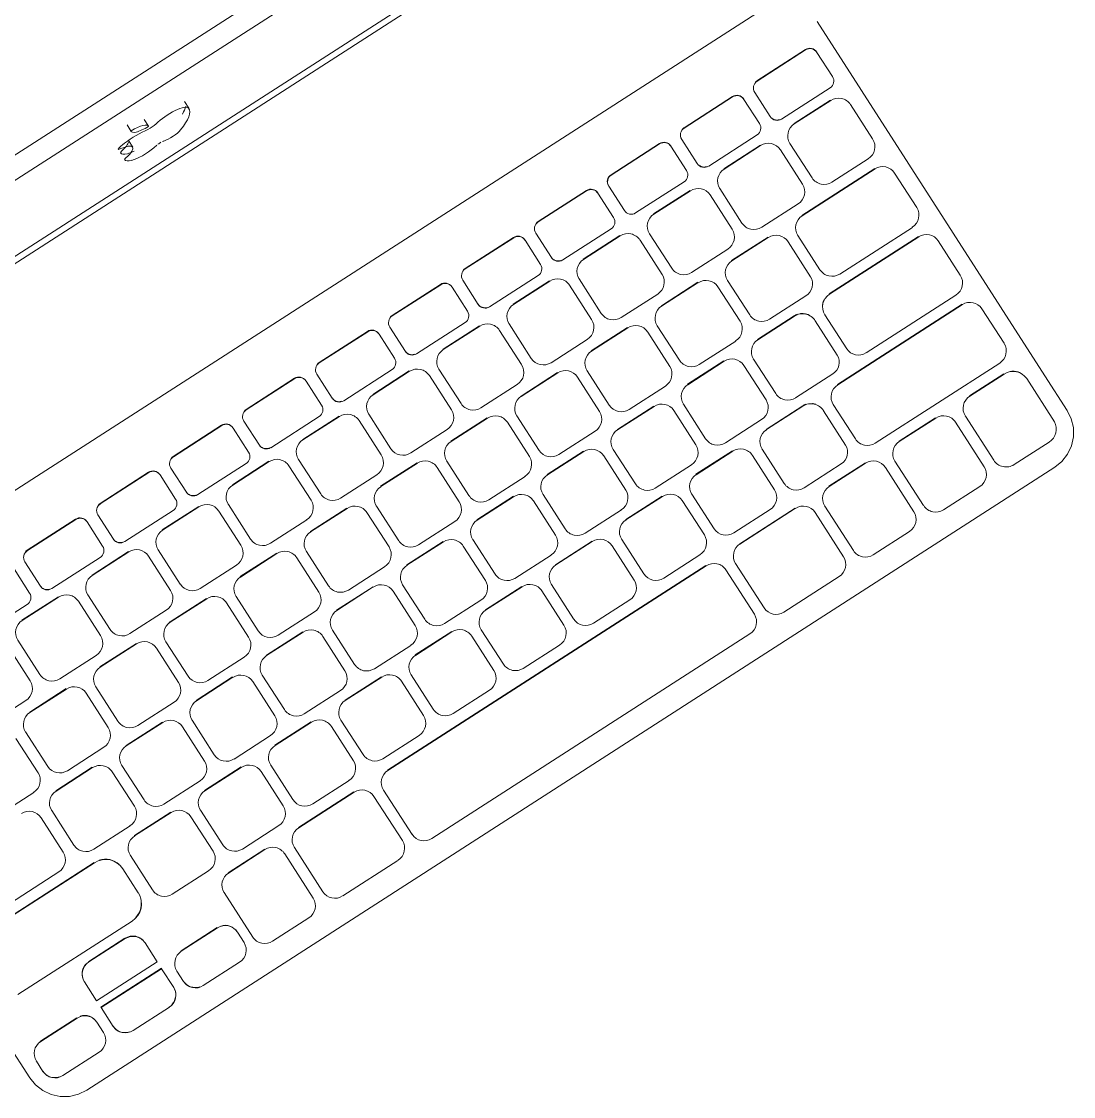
# Model space of a CAD drawing. Header units: metres. Extents: x -71 to 881, y -503 to 661.
# Drawn here: x 190.2648 to 190.5207, y 525.5581 to 525.8195 of the extents above; entities that cross this region are included whole.
import ezdxf

# ---------------------------------------------------------------- set-up
doc = ezdxf.new("R2010")
doc.units = ezdxf.units.M
doc.layers.add('07. Mobiliário', color=51, linetype='Continuous', lineweight=5)

msp = doc.modelspace()

# ---------------------------------------------------------------- linework, layer by layer
at = {"layer": '07. Mobiliário', "lineweight": 5}
for p, q in [((190.51466, 525.94265), (190.0706, 525.65701)), ((190.0706, 525.65701), (190.51466, 525.94265)), ((190.49504, 525.93619), (190.08462, 525.67219)), ((190.08462, 525.67219), (190.49504, 525.93619)), ((190.48942, 525.90795), (190.11264, 525.66559)), ((190.37592, 525.83321), (190.22772, 525.73788)), ((190.20076, 525.66538), (190.45307, 525.82768)), ((190.51373, 525.73337), (190.4583, 525.81955)), ((190.45547, 525.81271), (190.44369, 525.80514)), ((190.44375, 525.80506), (190.45552, 525.81263)), ((190.45828, 525.81204), (190.46207, 525.80614)), ((190.46146, 525.80339), (190.44969, 525.79582)), ((190.43771, 525.8013), (190.42594, 525.79372)), ((190.42599, 525.79364), (190.43777, 525.80121)), ((190.44052, 525.80062), (190.44432, 525.79472)), ((190.44693, 525.79641), (190.44314, 525.80231)), ((190.46158, 525.80044), (190.45271, 525.79473)), ((190.45276, 525.79465), (190.46163, 525.80036)), ((190.30443, 525.80006), (190.30547, 525.79844)), ((190.4664, 525.79941), (190.46646, 525.79933)), ((190.46646, 525.79933), (190.47182, 525.79098)), ((190.29462, 525.79575), (190.29566, 525.79412)), ((190.29151, 525.79278), (190.29047, 525.79441)), ((190.29079, 525.79062), (190.29184, 525.789)), ((190.41996, 525.78988), (190.40819, 525.7823)), ((190.40824, 525.78222), (190.42002, 525.78979)), ((190.42918, 525.78499), (190.42539, 525.79089)), ((190.44371, 525.79197), (190.43194, 525.7844)), ((190.45171, 525.7899), (190.45166, 525.78998)), ((190.4571, 525.78152), (190.45171, 525.7899)), ((190.29768, 525.78945), (190.29698, 525.78883)), ((190.29698, 525.78883), (190.29768, 525.78945)), ((190.42277, 525.78921), (190.42657, 525.78331)), ((190.44451, 525.78946), (190.43564, 525.78375)), ((190.43569, 525.78367), (190.44456, 525.78937)), ((190.44933, 525.78843), (190.44938, 525.78835)), ((190.44938, 525.78835), (190.45475, 525.78)), ((190.47076, 525.78617), (190.46193, 525.78049)), ((190.47234, 525.78379), (190.45464, 525.7724)), ((190.4547, 525.77232), (190.4724, 525.78371)), ((190.4771, 525.78278), (190.47716, 525.78269)), ((190.47716, 525.78269), (190.48255, 525.77431)), ((190.41143, 525.77357), (190.40763, 525.77947)), ((190.42596, 525.78055), (190.41418, 525.77298)), ((190.40221, 525.77846), (190.39044, 525.77088)), ((190.39049, 525.7708), (190.40226, 525.77837)), ((190.40502, 525.77779), (190.40881, 525.77189)), ((190.42743, 525.77848), (190.41856, 525.77277)), ((190.41862, 525.77269), (190.42749, 525.77839)), ((190.43226, 525.77745), (190.43231, 525.77736)), ((190.43231, 525.77736), (190.43768, 525.76902)), ((190.43464, 525.77892), (190.43459, 525.779)), ((190.44003, 525.77054), (190.43464, 525.77892)), ((190.45368, 525.77519), (190.44485, 525.76951)), ((190.40821, 525.76914), (190.39643, 525.76156)), ((190.48148, 525.76949), (190.46382, 525.75813)), ((190.38446, 525.76704), (190.37268, 525.75946)), ((190.37274, 525.75938), (190.38451, 525.76695)), ((190.38727, 525.76637), (190.39105, 525.76049)), ((190.39368, 525.76215), (190.38988, 525.76805)), ((190.41036, 525.76749), (190.40143, 525.76175)), ((190.40148, 525.76166), (190.41041, 525.76741)), ((190.41518, 525.76647), (190.41524, 525.76638)), ((190.41524, 525.76638), (190.4206, 525.75804)), ((190.41757, 525.76793), (190.41751, 525.76802)), ((190.42296, 525.75955), (190.41757, 525.76793)), ((190.4464, 525.7671), (190.43753, 525.7614)), ((190.43758, 525.76131), (190.44645, 525.76702)), ((190.45363, 525.76751), (190.45358, 525.76759)), ((190.459, 525.75916), (190.45363, 525.76751)), ((190.48297, 525.76728), (190.46126, 525.75331)), ((190.46131, 525.75323), (190.48302, 525.76719)), ((190.48772, 525.76626), (190.48778, 525.76618)), ((190.48778, 525.76618), (190.49314, 525.75784)), ((190.43661, 525.76421), (190.42778, 525.75853)), ((190.45122, 525.76608), (190.45128, 525.76599)), ((190.45128, 525.76599), (190.45674, 525.75749)), ((190.37591, 525.75075), (190.37213, 525.75663)), ((190.39044, 525.75774), (190.37866, 525.75016)), ((190.39323, 525.7565), (190.3844, 525.75083)), ((190.38446, 525.75074), (190.39328, 525.75642)), ((190.40044, 525.75695), (190.40038, 525.75703)), ((190.40583, 525.74856), (190.40044, 525.75695)), ((190.42933, 525.75612), (190.42044, 525.7504)), ((190.42049, 525.75032), (190.42938, 525.75604)), ((190.43653, 525.75656), (190.43648, 525.75665)), ((190.44192, 525.74818), (190.43653, 525.75656)), ((190.3667, 525.75562), (190.35493, 525.74805)), ((190.35498, 525.74796), (190.36676, 525.75554)), ((190.36951, 525.75495), (190.3733, 525.74907)), ((190.39805, 525.75548), (190.39811, 525.75539)), ((190.39811, 525.75539), (190.40347, 525.74705)), ((190.41955, 525.75326), (190.41065, 525.74754)), ((190.43415, 525.75509), (190.4342, 525.75501)), ((190.4342, 525.75501), (190.43957, 525.74667)), ((190.45558, 525.75284), (190.44675, 525.74716)), ((190.4936, 525.75078), (190.46327, 525.73127)), ((190.46332, 525.73119), (190.49366, 525.7507)), ((190.49208, 525.75302), (190.47021, 525.73896)), ((190.45275, 525.74798), (190.44384, 525.74225)), ((190.4439, 525.74217), (190.45281, 525.7479)), ((190.46021, 525.74825), (190.46016, 525.74834)), ((190.46555, 525.73995), (190.46021, 525.74825)), ((190.49833, 525.74978), (190.49838, 525.74969)), ((190.49838, 525.74969), (190.50379, 525.74129)), ((190.37269, 525.74632), (190.36091, 525.73875)), ((190.3762, 525.74555), (190.36733, 525.73985)), ((190.36739, 525.73976), (190.37625, 525.74547)), ((190.38341, 525.74599), (190.38335, 525.74608)), ((190.3888, 525.73761), (190.38341, 525.74599)), ((190.41944, 525.74557), (190.41939, 525.74565)), ((190.42483, 525.73719), (190.41944, 525.74557)), ((190.45774, 525.74692), (190.45779, 525.74684)), ((190.45786, 525.74674), (190.46319, 525.73844)), ((190.34895, 525.7442), (190.33718, 525.73663)), ((190.33723, 525.73654), (190.34901, 525.74412)), ((190.35176, 525.74353), (190.35554, 525.73765)), ((190.35816, 525.73933), (190.35438, 525.74521)), ((190.38102, 525.74452), (190.38108, 525.74444)), ((190.38108, 525.74444), (190.38644, 525.7361)), ((190.4122, 525.74513), (190.40337, 525.73946)), ((190.40343, 525.73937), (190.41225, 525.74505)), ((190.41705, 525.7441), (190.41711, 525.74401)), ((190.41711, 525.74401), (190.42248, 525.73567)), ((190.40241, 525.74224), (190.39362, 525.73658)), ((190.43851, 525.74185), (190.42965, 525.73616)), ((190.44285, 525.73745), (190.4428, 525.73753)), ((190.44824, 525.72907), (190.44285, 525.73745)), ((190.35493, 525.7349), (190.34316, 525.72733)), ((190.36633, 525.73501), (190.36628, 525.73509)), ((190.37173, 525.72663), (190.36633, 525.73501)), ((190.43565, 525.73701), (190.4268, 525.73132)), ((190.42685, 525.73123), (190.4357, 525.73692)), ((190.44047, 525.73598), (190.44052, 525.7359)), ((190.44052, 525.7359), (190.44589, 525.72755)), ((190.50272, 525.73647), (190.47245, 525.717)), ((190.3312, 525.73278), (190.31943, 525.72521)), ((190.31948, 525.72512), (190.33125, 525.7327)), ((190.3404, 525.72791), (190.33662, 525.73379)), ((190.35913, 525.73457), (190.35026, 525.72886)), ((190.35031, 525.72878), (190.35918, 525.73449)), ((190.36395, 525.73354), (190.364, 525.73346)), ((190.364, 525.73346), (190.36937, 525.72511)), ((190.39517, 525.73418), (190.3863, 525.72847)), ((190.38635, 525.72839), (190.39522, 525.7341)), ((190.39999, 525.73315), (190.40004, 525.73307)), ((190.40004, 525.73307), (190.40541, 525.72473)), ((190.40237, 525.73462), (190.40232, 525.7347)), ((190.40777, 525.72624), (190.40237, 525.73462)), ((190.46213, 525.73384), (190.4531, 525.72803)), ((190.50376, 525.7339), (190.49541, 525.72853)), ((190.49546, 525.72844), (190.50381, 525.73381)), ((190.5093, 525.73271), (190.51605, 525.72223)), ((190.51914, 525.72496), (190.51373, 525.73337)), ((190.33401, 525.73211), (190.33779, 525.72623)), ((190.38538, 525.73128), (190.37655, 525.7256)), ((190.42142, 525.73089), (190.41259, 525.72521)), ((190.4186, 525.72604), (190.40973, 525.72034)), ((190.40978, 525.72025), (190.41865, 525.72596)), ((190.42342, 525.72501), (190.42347, 525.72493)), ((190.42347, 525.72493), (190.42884, 525.71659)), ((190.4258, 525.72648), (190.42575, 525.72657)), ((190.43119, 525.7181), (190.4258, 525.72648)), ((190.45481, 525.72609), (190.44592, 525.72037)), ((190.44597, 525.72029), (190.45486, 525.72601)), ((190.45979, 525.72503), (190.45985, 525.72494)), ((190.4599, 525.72486), (190.46524, 525.71655)), ((190.46226, 525.72637), (190.4622, 525.72645)), ((190.46762, 525.71803), (190.46226, 525.72637)), ((190.32265, 525.71649), (190.31887, 525.72237)), ((190.33718, 525.72348), (190.32541, 525.71591)), ((190.34205, 525.72359), (190.33319, 525.71788)), ((190.33324, 525.7178), (190.34211, 525.7235)), ((190.34688, 525.72256), (190.34693, 525.72248)), ((190.34693, 525.72248), (190.3523, 525.71413)), ((190.34926, 525.72403), (190.34921, 525.72411)), ((190.35465, 525.71565), (190.34926, 525.72403)), ((190.37809, 525.7232), (190.36923, 525.71749)), ((190.36928, 525.71741), (190.37815, 525.72311)), ((190.38292, 525.72217), (190.38297, 525.72209)), ((190.38297, 525.72209), (190.38834, 525.71374)), ((190.3853, 525.72364), (190.38525, 525.72372)), ((190.39069, 525.71526), (190.3853, 525.72364)), ((190.44482, 525.72274), (190.43602, 525.71707)), ((190.48712, 525.7232), (190.47825, 525.7175)), ((190.47831, 525.71741), (190.48718, 525.72312)), ((190.49195, 525.72217), (190.492, 525.72209)), ((190.492, 525.72209), (190.49895, 525.71128)), ((190.49438, 525.72356), (190.49433, 525.72364)), ((190.50127, 525.71286), (190.49438, 525.72356)), ((190.31345, 525.72136), (190.30167, 525.71379)), ((190.30173, 525.71371), (190.3135, 525.72128)), ((190.31626, 525.72069), (190.32004, 525.71481)), ((190.36831, 525.7203), (190.35947, 525.71462)), ((190.40435, 525.71991), (190.39551, 525.71423)), ((190.51475, 525.71725), (190.50626, 525.71179)), ((190.40152, 525.71506), (190.39265, 525.70935)), ((190.39271, 525.70927), (190.40158, 525.71497)), ((190.40634, 525.71403), (190.4064, 525.71395)), ((190.4064, 525.71395), (190.41177, 525.7056)), ((190.40873, 525.7155), (190.40868, 525.71558)), ((190.41412, 525.70712), (190.40873, 525.7155)), ((190.43772, 525.71513), (190.42885, 525.70943)), ((190.42891, 525.70934), (190.43778, 525.71505)), ((190.44254, 525.7141), (190.4426, 525.71402)), ((190.4426, 525.71402), (190.44796, 525.70568)), ((190.44493, 525.71557), (190.44487, 525.71566)), ((190.45032, 525.70719), (190.44493, 525.71557)), ((190.31943, 525.71206), (190.30765, 525.70449)), ((190.32498, 525.71261), (190.31611, 525.7069)), ((190.31617, 525.70682), (190.32504, 525.71252)), ((190.3298, 525.71158), (190.32986, 525.71149)), ((190.32986, 525.71149), (190.33522, 525.70315)), ((190.33219, 525.71305), (190.33213, 525.71313)), ((190.33758, 525.70467), (190.33219, 525.71305)), ((190.36102, 525.71222), (190.35215, 525.70651)), ((190.35221, 525.70643), (190.36108, 525.71213)), ((190.36823, 525.71266), (190.36817, 525.71274)), ((190.37362, 525.70428), (190.36823, 525.71266)), ((190.42777, 525.71177), (190.41894, 525.70609)), ((190.46417, 525.71197), (190.45514, 525.70616)), ((190.47005, 525.71222), (190.46118, 525.70652)), ((190.46123, 525.70643), (190.4701, 525.71214)), ((190.47726, 525.71266), (190.4772, 525.71275)), ((190.48423, 525.70181), (190.47726, 525.71266)), ((190.28065, 525.55967), (190.51614, 525.71114)), ((190.29569, 525.70994), (190.28392, 525.70237)), ((190.28397, 525.70229), (190.29575, 525.70986)), ((190.2985, 525.70927), (190.30229, 525.70339)), ((190.3049, 525.70508), (190.30112, 525.71095)), ((190.35123, 525.70932), (190.3424, 525.70364)), ((190.36584, 525.71119), (190.3659, 525.7111)), ((190.3659, 525.7111), (190.37126, 525.70276)), ((190.38727, 525.70893), (190.37844, 525.70325)), ((190.47487, 525.7112), (190.47493, 525.71111)), ((190.47493, 525.71111), (190.48185, 525.70034)), ((190.49789, 525.70647), (190.48906, 525.70079)), ((190.38445, 525.70408), (190.37558, 525.69837)), ((190.37563, 525.69829), (190.3845, 525.70399)), ((190.39166, 525.70452), (190.3916, 525.7046)), ((190.39705, 525.69614), (190.39166, 525.70452)), ((190.42065, 525.70415), (190.41178, 525.69844)), ((190.41183, 525.69836), (190.4207, 525.70406)), ((190.42786, 525.70459), (190.4278, 525.70467)), ((190.43325, 525.69621), (190.42786, 525.70459)), ((190.30791, 525.70162), (190.29904, 525.69592)), ((190.29909, 525.69583), (190.30796, 525.70154)), ((190.31512, 525.70206), (190.31506, 525.70215)), ((190.32051, 525.69368), (190.31512, 525.70206)), ((190.34395, 525.70123), (190.33508, 525.69553)), ((190.33513, 525.69544), (190.344, 525.70115)), ((190.35116, 525.70167), (190.3511, 525.70176)), ((190.35655, 525.69329), (190.35116, 525.70167)), ((190.38927, 525.70305), (190.38933, 525.70297)), ((190.38933, 525.70297), (190.39469, 525.69462)), ((190.4107, 525.70079), (190.40187, 525.69511)), ((190.42547, 525.70312), (190.42552, 525.70304)), ((190.42552, 525.70304), (190.43089, 525.69469)), ((190.4469, 525.70086), (190.43807, 525.69518)), ((190.45297, 525.70124), (190.43948, 525.69256)), ((190.43953, 525.69248), (190.45303, 525.70116)), ((190.46018, 525.70168), (190.46013, 525.70177)), ((190.46714, 525.69087), (190.46018, 525.70168)), ((190.27794, 525.69852), (190.26617, 525.69095)), ((190.26622, 525.69087), (190.278, 525.69844)), ((190.28715, 525.69366), (190.28337, 525.69954)), ((190.30168, 525.70064), (190.2899, 525.69307)), ((190.31273, 525.7006), (190.31278, 525.70051)), ((190.31278, 525.70051), (190.31815, 525.69217)), ((190.33416, 525.69834), (190.32533, 525.69266)), ((190.34877, 525.70021), (190.34882, 525.70012)), ((190.34882, 525.70012), (190.35419, 525.69178)), ((190.4578, 525.70022), (190.45785, 525.70013)), ((190.45785, 525.70013), (190.46476, 525.6894)), ((190.28075, 525.69785), (190.28453, 525.69198)), ((190.3702, 525.69795), (190.36137, 525.69227)), ((190.36738, 525.69309), (190.35851, 525.68739)), ((190.35856, 525.68731), (190.36743, 525.69301)), ((190.37458, 525.69354), (190.37453, 525.69362)), ((190.37997, 525.68516), (190.37458, 525.69354)), ((190.40358, 525.69317), (190.39471, 525.68746)), ((190.39476, 525.68738), (190.40363, 525.69308)), ((190.41078, 525.69361), (190.41073, 525.69369)), ((190.41617, 525.68523), (190.41078, 525.69361)), ((190.48079, 525.69553), (190.47196, 525.68985)), ((190.29084, 525.69064), (190.28197, 525.68494)), ((190.28202, 525.68485), (190.29089, 525.69056)), ((190.29804, 525.69108), (190.29799, 525.69117)), ((190.30343, 525.6827), (190.29804, 525.69108)), ((190.33408, 525.69069), (190.33403, 525.69078)), ((190.33947, 525.68231), (190.33408, 525.69069)), ((190.3722, 525.69207), (190.37225, 525.69198)), ((190.37225, 525.69198), (190.37762, 525.68364)), ((190.4084, 525.69214), (190.40845, 525.69206)), ((190.40845, 525.69206), (190.41382, 525.68371)), ((190.26939, 525.68224), (190.26561, 525.68812)), ((190.28392, 525.68922), (190.27215, 525.68165)), ((190.29566, 525.68961), (190.29571, 525.68953)), ((190.29571, 525.68953), (190.30108, 525.68119)), ((190.32688, 525.69025), (190.31801, 525.68455)), ((190.31806, 525.68446), (190.32693, 525.69017)), ((190.3317, 525.68922), (190.33175, 525.68914)), ((190.33175, 525.68914), (190.33712, 525.6808)), ((190.39363, 525.68981), (190.3848, 525.68413)), ((190.42983, 525.68988), (190.421, 525.6842)), ((190.43848, 525.68773), (190.43843, 525.68781)), ((190.44541, 525.67696), (190.43848, 525.68773)), ((190.263, 525.68643), (190.26678, 525.68056)), ((190.31709, 525.68736), (190.30826, 525.68168)), ((190.35313, 525.68697), (190.3443, 525.68128)), ((190.43128, 525.68729), (190.35386, 525.63749)), ((190.35392, 525.63741), (190.43133, 525.6872)), ((190.4361, 525.68626), (190.43615, 525.68617)), ((190.43615, 525.68617), (190.44306, 525.67544)), ((190.35751, 525.68255), (190.35746, 525.68264)), ((190.3629, 525.67417), (190.35751, 525.68255)), ((190.39371, 525.68263), (190.39366, 525.68271)), ((190.3991, 525.67425), (190.39371, 525.68263)), ((190.46369, 525.68458), (190.45023, 525.67593)), ((190.28097, 525.6801), (190.28092, 525.68018)), ((190.28636, 525.67172), (190.28097, 525.6801)), ((190.3503, 525.68211), (190.34143, 525.67641)), ((190.34149, 525.67632), (190.35036, 525.68203)), ((190.35513, 525.68109), (190.35518, 525.681)), ((190.35518, 525.681), (190.36055, 525.67266)), ((190.3865, 525.68218), (190.37763, 525.67648)), ((190.37769, 525.6764), (190.38656, 525.6821)), ((190.39132, 525.68116), (190.39138, 525.68107)), ((190.39138, 525.68107), (190.39675, 525.67273)), ((190.26617, 525.67781), (190.2544, 525.67023)), ((190.27376, 525.67966), (190.26489, 525.67395)), ((190.26495, 525.67387), (190.27382, 525.67958)), ((190.27858, 525.67863), (190.27864, 525.67855)), ((190.27864, 525.67855), (190.284, 525.67021)), ((190.3098, 525.67927), (190.30093, 525.67356)), ((190.30099, 525.67348), (190.30986, 525.67919)), ((190.31462, 525.67824), (190.31468, 525.67816)), ((190.31468, 525.67816), (190.32005, 525.66982)), ((190.31701, 525.67971), (190.31696, 525.67979)), ((190.3224, 525.67133), (190.31701, 525.67971)), ((190.37655, 525.67883), (190.36772, 525.67315)), ((190.41275, 525.6789), (190.40392, 525.67322)), ((190.30001, 525.67637), (190.29118, 525.67069)), ((190.33605, 525.67598), (190.32722, 525.6703)), ((190.33323, 525.67113), (190.32436, 525.66543)), ((190.32442, 525.66534), (190.33328, 525.67105)), ((190.33805, 525.6701), (190.33811, 525.67002)), ((190.33811, 525.67002), (190.34347, 525.66168)), ((190.34044, 525.67157), (190.34038, 525.67166)), ((190.34583, 525.66319), (190.34044, 525.67157)), ((190.36943, 525.6712), (190.36056, 525.6655)), ((190.36061, 525.66541), (190.36948, 525.67112)), ((190.44199, 525.67063), (190.36462, 525.62086)), ((190.37425, 525.67018), (190.37431, 525.67009)), ((190.37431, 525.67009), (190.37967, 525.66175)), ((190.37664, 525.67164), (190.37658, 525.67173)), ((190.38203, 525.66326), (190.37664, 525.67164)), ((190.26157, 525.66757), (190.26693, 525.65922)), ((190.26929, 525.66074), (190.2639, 525.66912)), ((190.29273, 525.66829), (190.28386, 525.66258)), ((190.28391, 525.6625), (190.29278, 525.6682)), ((190.29755, 525.66726), (190.29761, 525.66718)), ((190.29761, 525.66718), (190.30297, 525.65883)), ((190.29994, 525.66873), (190.29988, 525.66881)), ((190.30533, 525.66035), (190.29994, 525.66873)), ((190.35948, 525.66784), (190.35065, 525.66216)), ((190.39568, 525.66792), (190.38685, 525.66224)), ((190.28294, 525.66539), (190.27411, 525.65971)), ((190.31898, 525.665), (190.31015, 525.65932)), ((190.31616, 525.66015), (190.30729, 525.65444)), ((190.30734, 525.65436), (190.31621, 525.66007)), ((190.32098, 525.65912), (190.32103, 525.65904)), ((190.32103, 525.65904), (190.3264, 525.65069)), ((190.32336, 525.66059), (190.32331, 525.66067)), ((190.32875, 525.65221), (190.32336, 525.66059)), ((190.35236, 525.66022), (190.34349, 525.65452)), ((190.34354, 525.65443), (190.35241, 525.66014)), ((190.35718, 525.65919), (190.35723, 525.65911)), ((190.35723, 525.65911), (190.3626, 525.65077)), ((190.35956, 525.66066), (190.35951, 525.66075)), ((190.36495, 525.65228), (190.35956, 525.66066)), ((190.27566, 525.65731), (190.26679, 525.6516)), ((190.26684, 525.65152), (190.27571, 525.65722)), ((190.28286, 525.65775), (190.28281, 525.65783)), ((190.28825, 525.64937), (190.28286, 525.65775)), ((190.34241, 525.65686), (190.33358, 525.65118)), ((190.37861, 525.65693), (190.36978, 525.65125)), ((190.26587, 525.65441), (190.25704, 525.64873)), ((190.28048, 525.65628), (190.28053, 525.65619)), ((190.28053, 525.65619), (190.2859, 525.64785)), ((190.30191, 525.65402), (190.29308, 525.64834)), ((190.29908, 525.64917), (190.29022, 525.64346)), ((190.29027, 525.64338), (190.29914, 525.64908)), ((190.30629, 525.64961), (190.30624, 525.64969)), ((190.31168, 525.64123), (190.30629, 525.64961)), ((190.33528, 525.64924), (190.32641, 525.64353)), ((190.32647, 525.64345), (190.33534, 525.64916)), ((190.34249, 525.64968), (190.34244, 525.64976)), ((190.34788, 525.6413), (190.34249, 525.64968)), ((190.26579, 525.64677), (190.26574, 525.64685)), ((190.27118, 525.63838), (190.26579, 525.64677)), ((190.30391, 525.64814), (190.30396, 525.64806)), ((190.30396, 525.64806), (190.30933, 525.63971)), ((190.32533, 525.64588), (190.3165, 525.6402)), ((190.34011, 525.64821), (190.34016, 525.64813)), ((190.34016, 525.64813), (190.34553, 525.63979)), ((190.36153, 525.64595), (190.3527, 525.64027)), ((190.26346, 525.64521), (190.26883, 525.63687)), ((190.28483, 525.64304), (190.276, 525.63736)), ((190.28201, 525.63819), (190.27314, 525.63248)), ((190.2732, 525.6324), (190.28207, 525.6381)), ((190.28922, 525.63863), (190.28916, 525.63871)), ((190.29461, 525.63025), (190.28922, 525.63863)), ((190.31821, 525.63826), (190.30934, 525.63255)), ((190.3094, 525.63247), (190.31826, 525.63817)), ((190.32542, 525.6387), (190.32536, 525.63878)), ((190.33081, 525.63032), (190.32542, 525.6387)), ((190.28683, 525.63716), (190.28689, 525.63707)), ((190.28689, 525.63707), (190.29225, 525.62873)), ((190.32303, 525.63723), (190.32309, 525.63715)), ((190.32309, 525.63715), (190.32845, 525.6288)), ((190.30826, 525.6349), (190.29943, 525.62922)), ((190.34446, 525.63497), (190.33563, 525.62929)), ((190.26776, 525.63206), (190.25893, 525.62638)), ((190.34566, 525.63221), (190.33216, 525.62353)), ((190.33222, 525.62345), (190.34571, 525.63213)), ((190.35048, 525.63119), (190.35053, 525.6311)), ((190.35053, 525.6311), (190.35744, 525.62037)), ((190.35287, 525.63266), (190.35281, 525.63274)), ((190.35979, 525.62188), (190.35287, 525.63266)), ((190.27214, 525.62764), (190.27209, 525.62773)), ((190.27754, 525.61926), (190.27214, 525.62764)), ((190.30834, 525.62772), (190.30829, 525.6278)), ((190.31373, 525.61934), (190.30834, 525.62772)), ((190.2695, 525.62602), (190.26956, 525.62593)), ((190.26956, 525.62593), (190.27495, 525.61755)), ((190.30114, 525.62728), (190.29227, 525.62157)), ((190.29232, 525.62149), (190.30119, 525.62719)), ((190.30596, 525.62625), (190.30601, 525.62616)), ((190.30601, 525.62616), (190.31138, 525.61782)), ((190.29119, 525.62392), (190.28236, 525.61824)), ((190.32739, 525.62399), (190.31856, 525.61831)), ((190.32396, 525.61825), (190.31509, 525.61255)), ((190.31515, 525.61247), (190.32402, 525.61817)), ((190.32878, 525.61723), (190.32884, 525.61714)), ((190.32884, 525.61714), (190.33577, 525.60637)), ((190.33117, 525.6187), (190.33111, 525.61878)), ((190.3381, 525.60793), (190.33117, 525.6187)), ((190.28251, 525.61503), (190.25476, 525.59718)), ((190.25481, 525.5971), (190.28257, 525.61495)), ((190.29127, 525.61674), (190.29122, 525.61682)), ((190.29666, 525.60835), (190.29127, 525.61674)), ((190.35637, 525.61555), (190.34292, 525.6069)), ((190.27388, 525.61273), (190.25202, 525.59867)), ((190.2894, 525.61357), (190.28946, 525.61348)), ((190.28946, 525.61348), (190.29321, 525.60764)), ((190.31032, 525.61301), (190.30148, 525.60733)), ((190.31409, 525.60771), (190.31404, 525.6078)), ((190.32105, 525.5969), (190.31409, 525.60771)), ((190.3347, 525.60156), (190.32587, 525.59588)), ((190.29169, 525.60076), (190.26394, 525.58291)), ((190.31243, 525.5992), (190.3036, 525.59352)), ((190.30366, 525.59344), (190.31249, 525.59912)), ((190.28997, 525.5966), (190.28114, 525.59092)), ((190.28119, 525.59084), (190.29002, 525.59652)), ((190.31726, 525.59817), (190.31731, 525.59809)), ((190.31731, 525.59809), (190.31892, 525.59559)), ((190.29479, 525.59557), (190.29485, 525.59549)), ((190.29485, 525.59549), (190.2978, 525.59089)), ((190.2978, 525.59089), (190.28308, 525.58143)), ((190.29883, 525.5893), (190.28411, 525.57983)), ((190.28417, 525.57975), (190.29888, 525.58921)), ((190.29883, 525.5893), (190.29888, 525.58921)), ((190.29888, 525.58921), (190.30182, 525.58464)), ((190.30259, 525.58862), (190.30254, 525.58871)), ((190.3042, 525.58612), (190.30259, 525.58862)), ((190.31786, 525.59077), (190.30902, 525.58509)), ((190.28013, 525.58602), (190.28007, 525.58611)), ((190.28308, 525.58143), (190.28013, 525.58602)), ((190.28417, 525.57975), (190.28411, 525.57983)), ((190.28711, 525.57517), (190.28417, 525.57975)), ((190.30076, 525.57983), (190.29193, 525.57414)), ((190.27827, 525.57729), (190.26943, 525.5716)), ((190.26948, 525.57152), (190.27833, 525.57721)), ((190.28307, 525.57627), (190.28312, 525.57619)), ((190.28312, 525.57619), (190.28473, 525.57369)), ((190.26142, 525.57108), (190.26683, 525.56267)), ((190.28366, 525.56888), (190.27483, 525.5632)), ((190.26842, 525.5667), (190.26836, 525.56679)), ((190.27001, 525.56422), (190.26842, 525.5667))]:
    msp.add_line(p, q, dxfattribs=at)
at = {"layer": '07. Mobiliário', "lineweight": 5, "flags": 128}
for points in [[(190.51914, 525.72496), (190.52013, 525.72295), (190.52066, 525.72078), (190.52068, 525.71854), (190.5202, 525.71635), (190.51925, 525.71432), (190.51788, 525.71256), (190.51614, 525.71114)], [(190.28065, 525.55967), (190.27864, 525.55867), (190.27647, 525.55815), (190.27423, 525.55813), (190.27204, 525.5586), (190.27001, 525.55955), (190.26824, 525.56093), (190.26683, 525.56267)]]:
    msp.add_lwpolyline(points, dxfattribs=at)
at = {"layer": '07. Mobiliário', "lineweight": 5, "extrusion": (0, 0, -1)}
for centre, major_axis, ratio, start_param, end_param in [((190.45654, 525.81104), (-0.00168, -0.00108), 0.992229, 1.570796, 3.141593), ((190.45659, 525.81096), (0.00168, 0.00108), 0.992229, 4.712389, 6.283185), ((190.46039, 525.80506), (-0.00168, -0.00108), 0.992229, 3.141593, 4.712389), ((190.44482, 525.80339), (-0.00168, -0.00108), 0.992229, 0, 1.570796), ((190.44477, 525.80347), (0.00168, 0.00108), 0.992229, 4.45059, 4.712389), ((190.43879, 525.79963), (-0.00168, -0.00108), 0.992229, 1.570796, 3.141593), ((190.43884, 525.79954), (0.00168, 0.00108), 0.992229, 4.712389, 6.283185), ((190.46351, 525.79743), (-0.00294, -0.00189), 0.992229, 1.570796, 3.141593), ((190.30096, 525.79561), (-0.00448, -0.00288), 0.258819, 0.880902, 3.12674), ((190.30096, 525.79561), (-0.00448, -0.00288), 0.258819, 0.880902, 3.12674), ((190.28802, 525.78721), (-0.01745, -0.01123), 0.258819, 3.12674, 3.813784), ((190.28802, 525.78721), (-0.01745, -0.01123), 0.258819, 3.12674, 3.813784), ((190.28698, 525.78884), (-0.01745, -0.01123), 0.258819, 3.355755, 3.584769), ((190.28698, 525.78884), (-0.01745, -0.01123), 0.258819, 3.355755, 3.584769), ((190.44856, 525.79757), (-0.00168, -0.00108), 0.992229, 4.974188, 6.283185), ((190.44861, 525.79749), (0.00168, 0.00108), 0.992229, 1.570796, 3.141593), ((190.29282, 525.78915), (-0.00765, -0.00492), 0.258819, 1.344762, 2.094395), ((190.29282, 525.78915), (-0.00765, -0.00492), 0.258819, 1.344762, 2.094395), ((190.29551, 525.79535), (-0.004, -0.00257), 0.258819, 4.828881, 6.457327), ((190.29551, 525.79535), (-0.004, -0.00257), 0.258819, 4.828881, 6.457327), ((190.29123, 525.79127), (-0.00443, -0.00285), 0.258819, 1.785801, 3.217222), ((190.29123, 525.79127), (-0.00443, -0.00285), 0.258819, 1.785801, 3.217222), ((190.29617, 525.79429), (-0.00177, -0.00114), 0.258819, 4.022495, 5.235988), ((190.29617, 525.79429), (-0.00177, -0.00114), 0.258819, 4.022495, 5.235988), ((190.30104, 525.79224), (-0.00276, -0.00177), 0.258819, 3.813784, 5.497787), ((190.30104, 525.79224), (-0.00276, -0.00177), 0.258819, 3.813784, 5.497787), ((190.42707, 525.79197), (0.00168, 0.00108), 0.992229, 3.141593, 4.712389), ((190.42701, 525.79205), (0.00168, 0.00108), 0.992229, 4.45059, 4.712389), ((190.44264, 525.79364), (-0.00168, -0.00108), 0.992229, 3.141593, 4.712389), ((190.45462, 525.79177), (-0.00291, -0.00187), 0.992229, 0, 1.570796), ((190.29094, 525.78968), (-0.00278, -0.00179), 0.258819, 0.55064, 1.344762), ((190.29094, 525.78968), (-0.00278, -0.00179), 0.258819, 0.55064, 1.344762), ((190.28587, 525.78746), (-0.00492, -0.00316), 0.258819, 3.381767, 4.165328), ((190.28587, 525.78746), (-0.00492, -0.00316), 0.258819, 3.381767, 4.165328), ((190.29859, 525.78958), (-0.00141, -0.00091), 0.258819, 1.308997, 1.832596), ((190.29859, 525.78958), (-0.00141, -0.00091), 0.258819, 1.308997, 1.832596), ((190.29859, 525.78958), (-0.00141, -0.00091), 0.258819, 2.094395, 2.356194), ((190.29859, 525.78958), (-0.00141, -0.00091), 0.258819, 2.094395, 2.356194), ((190.42104, 525.78821), (-0.00168, -0.00108), 0.992229, 1.570796, 3.141593), ((190.42109, 525.78812), (0.00168, 0.00108), 0.992229, 4.712389, 6.283185), ((190.44644, 525.78645), (0.00294, 0.00189), 0.992229, 4.712389, 6.283185), ((190.46888, 525.78909), (-0.00294, -0.00189), 0.992229, 3.141593, 4.712389), ((190.28872, 525.7887), (-0.000421, -0.00027), 0.258819, 5.217424, 6.602911), ((190.28872, 525.7887), (-0.000421, -0.00027), 0.258819, 5.217424, 6.602911), ((190.28692, 525.78583), (-0.00492, -0.00316), 0.258819, 2.075831, 4.165328), ((190.28692, 525.78583), (-0.00492, -0.00316), 0.258819, 2.075831, 4.165328), ((190.28969, 525.78811), (-0.000841, -0.000541), 0.258819, 0.241979, 1.023736), ((190.28969, 525.78811), (-0.000841, -0.000541), 0.258819, 0.241979, 1.023736), ((190.29495, 525.79153), (-0.00612, -0.00393), 0.258819, 5.666986, 6.264579), ((190.29495, 525.79153), (-0.00612, -0.00393), 0.258819, 5.666986, 6.264579), ((190.29339, 525.79007), (-0.00395, -0.00254), 0.258819, 5.174254, 5.666986), ((190.29339, 525.79007), (-0.00395, -0.00254), 0.258819, 5.174254, 5.666986), ((190.29443, 525.78845), (-0.00395, -0.00254), 0.258819, 4.18879, 5.666986), ((190.29443, 525.78845), (-0.00395, -0.00254), 0.258819, 4.18879, 5.666986), ((190.29073, 525.78649), (-0.000841, -0.000541), 0.258819, 6.264579, 7.306921), ((190.29073, 525.78649), (-0.000841, -0.000541), 0.258819, 6.264579, 7.306921), ((190.29599, 525.78991), (-0.00612, -0.00393), 0.258819, 5.666986, 6.264579), ((190.29599, 525.78991), (-0.00612, -0.00393), 0.258819, 5.666986, 6.264579), ((190.43081, 525.78615), (-0.00168, -0.00108), 0.992229, 4.974188, 6.283185), ((190.43086, 525.78607), (0.00168, 0.00108), 0.992229, 1.570796, 3.141593), ((190.47425, 525.78082), (0.00291, 0.00187), 0.992229, 4.712389, 6.283185), ((190.40926, 525.78063), (0.00168, 0.00108), 0.992229, 3.141593, 4.712389), ((190.40932, 525.78055), (0.00168, 0.00108), 0.992229, 3.141593, 4.712389), ((190.42488, 525.78222), (-0.00168, -0.00108), 0.992229, 3.141593, 4.712389), ((190.43755, 525.78079), (0.00291, 0.00187), 0.992229, 3.141593, 4.712389), ((190.42937, 525.77547), (0.00294, 0.00189), 0.992229, 4.712389, 6.283185), ((190.45181, 525.77811), (-0.00294, -0.00189), 0.992229, 3.141593, 4.712389), ((190.46005, 525.78341), (0.00294, 0.00189), 0.992229, 1.570796, 3.141593), ((190.40328, 525.77679), (-0.00168, -0.00108), 0.992229, 1.570796, 3.141593), ((190.40334, 525.7767), (-0.00168, -0.00108), 0.992229, 1.570796, 3.141593), ((190.4796, 525.77242), (-0.00294, -0.00189), 0.992229, 3.141593, 4.712389), ((190.40713, 525.7708), (-0.00168, -0.00108), 0.992229, 3.141593, 4.712389), ((190.41311, 525.77465), (0.00168, 0.00108), 0.992229, 1.570796, 3.141593), ((190.42047, 525.7698), (0.00291, 0.00187), 0.992229, 3.141593, 4.712389), ((190.45657, 525.7694), (-0.00294, -0.00189), 0.992229, 0, 1.570796), ((190.39156, 525.76913), (-0.00168, -0.00108), 0.992229, 0, 1.570796), ((190.39151, 525.76921), (0.00168, 0.00108), 0.992229, 4.45059, 4.712389), ((190.43473, 525.76713), (-0.00294, -0.00189), 0.992229, 3.141593, 4.712389), ((190.44297, 525.77243), (0.00294, 0.00189), 0.992229, 1.570796, 3.141593), ((190.38553, 525.76537), (-0.00168, -0.00108), 0.992229, 1.570796, 3.141593), ((190.38558, 525.76529), (0.00168, 0.00108), 0.992229, 4.712389, 6.283185), ((190.41229, 525.76449), (-0.00294, -0.00189), 0.992229, 1.570796, 3.141593), ((190.44833, 525.7641), (0.00294, 0.00189), 0.992229, 4.712389, 6.283185), ((190.48487, 525.76431), (0.00291, 0.00187), 0.992229, 4.712389, 6.283185), ((190.3953, 525.76331), (-0.00168, -0.00108), 0.992229, 4.974188, 6.283185), ((190.39536, 525.76323), (-0.00168, -0.00108), 0.992229, 4.712389, 6.283185), ((190.40332, 525.7588), (-0.00288, -0.00185), 0.992229, 0, 1.570796), ((190.43944, 525.75843), (0.00291, 0.00187), 0.992229, 3.141593, 4.712389), ((190.37381, 525.75771), (-0.00168, -0.00108), 0.992229, 0, 1.570796), ((190.37376, 525.7578), (-0.00168, -0.00108), 0.992229, 1.308997, 1.570796), ((190.38937, 525.75941), (-0.00168, -0.00108), 0.992229, 3.141593, 4.712389), ((190.4259, 525.76145), (0.00294, 0.00189), 0.992229, 1.570796, 3.141593), ((190.46194, 525.76106), (0.00294, 0.00189), 0.992229, 1.570796, 3.141593), ((190.36778, 525.75395), (-0.00168, -0.00108), 0.992229, 1.570796, 3.141593), ((190.36783, 525.75387), (-0.00168, -0.00108), 0.992229, 1.570796, 3.141593), ((190.39516, 525.7535), (-0.00294, -0.00189), 0.992229, 1.570796, 3.141593), ((190.41768, 525.75616), (-0.00292, -0.00188), 0.992229, 3.141593, 4.712389), ((190.43126, 525.75312), (0.00294, 0.00189), 0.992229, 4.712389, 6.283185), ((190.4537, 525.75576), (-0.00295, -0.00189), 0.992229, 3.195384, 4.712389), ((190.4902, 525.75595), (-0.00294, -0.00189), 0.992229, 3.141593, 4.712389), ((190.46325, 525.75021), (0.00304, 0.00196), 0.992229, 3.141593, 4.712389), ((190.37754, 525.75192), (-0.00168, -0.00108), 0.992229, 4.974188, 6.283185), ((190.37759, 525.75183), (0.00168, 0.00108), 0.992229, 1.570796, 3.141593), ((190.38631, 525.74786), (0.00291, 0.00187), 0.992229, 3.141593, 4.712389), ((190.4632, 525.75029), (-0.00304, -0.00196), 0.992229, 0.523599, 1.047198), ((190.4955, 525.74784), (0.00288, 0.00185), 0.992229, 4.712389, 6.283185), ((190.35606, 525.74629), (-0.00168, -0.00108), 0.992229, 0, 1.570796), ((190.356, 525.74638), (0.00168, 0.00108), 0.992229, 4.45059, 4.712389), ((190.37161, 525.74799), (-0.00168, -0.00108), 0.992229, 3.141593, 4.712389), ((190.40877, 525.75046), (0.00294, 0.00189), 0.992229, 1.570796, 3.141593), ((190.42234, 525.74744), (0.00291, 0.00187), 0.992229, 3.141593, 4.712389), ((190.44487, 525.75008), (0.00294, 0.00189), 0.992229, 1.570796, 3.141593), ((190.4547, 525.74496), (-0.00304, -0.00196), 0.992229, 1.570796, 1.799859), ((190.45475, 525.74488), (-0.00304, -0.00196), 0.992229, 1.570796, 3.174234), ((190.4547, 525.74496), (-0.00304, -0.00196), 0.992229, 2.028921, 2.716109), ((190.37813, 525.74255), (-0.00294, -0.00189), 0.992229, 1.570796, 3.141593), ((190.40053, 525.74516), (-0.00294, -0.00189), 0.992229, 3.141593, 4.712389), ((190.41414, 525.74211), (0.00297, 0.00191), 0.992229, 4.712389, 6.283185), ((190.43663, 525.74477), (-0.00294, -0.00189), 0.992229, 3.141593, 4.712389), ((190.35003, 525.74253), (-0.00168, -0.00108), 0.992229, 1.570796, 3.141593), ((190.35008, 525.74245), (0.00168, 0.00108), 0.992229, 4.712389, 6.283185), ((190.44574, 525.7393), (-0.00288, -0.00185), 0.992229, 0, 1.570796), ((190.50085, 525.73939), (-0.00294, -0.00189), 0.992229, 3.141593, 4.712389), ((190.35386, 525.73657), (-0.00168, -0.00108), 0.992229, 3.141593, 4.712389), ((190.35978, 525.7405), (-0.00168, -0.00108), 0.992229, 4.974188, 6.283185), ((190.35984, 525.74041), (-0.00168, -0.00108), 0.992229, 4.712389, 6.283185), ((190.36924, 525.73688), (0.00291, 0.00187), 0.992229, 3.141593, 4.712389), ((190.39174, 525.7395), (-0.00294, -0.00189), 0.992229, 4.712389, 6.283185), ((190.40528, 525.73649), (0.00291, 0.00187), 0.992229, 3.141593, 4.712389), ((190.43758, 525.734), (0.00294, 0.00189), 0.992229, 4.712389, 6.283185), ((190.46031, 525.73666), (-0.00285, -0.00183), 0.992229, 3.162325, 4.712389), ((190.46839, 525.74178), (0.00284, 0.00183), 0.992229, 1.570796, 3.141593), ((190.33831, 525.73487), (-0.00168, -0.00108), 0.992229, 0, 1.570796), ((190.33825, 525.73496), (-0.00168, -0.00108), 0.992229, 1.308997, 1.570796), ((190.36106, 525.73156), (-0.00294, -0.00189), 0.992229, 1.570796, 3.141593), ((190.3835, 525.7342), (-0.00294, -0.00189), 0.992229, 3.141593, 4.712389), ((190.3971, 525.73117), (0.00294, 0.00189), 0.992229, 4.712389, 6.283185), ((190.41955, 525.73379), (-0.00292, -0.00188), 0.992229, 3.141593, 4.712389), ((190.42777, 525.73908), (0.00294, 0.00189), 0.992229, 1.570796, 3.141593), ((190.50597, 525.73046), (0.00339, 0.00218), 0.992229, 4.712389, 6.259195), ((190.33227, 525.73111), (-0.00168, -0.00108), 0.992229, 1.570796, 3.141593), ((190.33233, 525.73103), (-0.00168, -0.00108), 0.992229, 1.570796, 3.141593), ((190.50592, 525.73054), (-0.00339, -0.00218), 0.992229, 2.086398, 2.602), ((190.42871, 525.72835), (-0.00291, -0.00187), 0.992229, 0, 1.570796), ((190.4652, 525.72826), (0.00294, 0.00189), 0.992229, 3.141593, 4.712389), ((190.34203, 525.72908), (-0.00168, -0.00108), 0.992229, 4.974188, 6.283185), ((190.34209, 525.729), (0.00168, 0.00108), 0.992229, 1.570796, 3.141593), ((190.35217, 525.7259), (-0.00291, -0.00187), 0.992229, 0, 1.570796), ((190.38821, 525.72551), (0.00291, 0.00187), 0.992229, 3.141593, 4.712389), ((190.42053, 525.72304), (0.00294, 0.00189), 0.992229, 4.712389, 6.283185), ((190.44295, 525.72566), (-0.00294, -0.00189), 0.992229, 3.141593, 4.712389), ((190.45121, 525.73098), (0.00297, 0.00191), 0.992229, 1.570796, 3.141593), ((190.49737, 525.72548), (0.00299, 0.00192), 0.992229, 3.141593, 4.712389), ((190.32055, 525.72345), (-0.00168, -0.00108), 0.992229, 0, 1.570796), ((190.3205, 525.72354), (0.00168, 0.00108), 0.992229, 4.45059, 4.712389), ((190.33611, 525.72515), (-0.00168, -0.00108), 0.992229, 3.141593, 4.712389), ((190.36643, 525.72322), (-0.00294, -0.00189), 0.992229, 3.141593, 4.712389), ((190.37467, 525.72852), (0.00294, 0.00189), 0.992229, 1.570796, 3.141593), ((190.40247, 525.72283), (-0.00294, -0.00189), 0.992229, 3.141593, 4.712389), ((190.41071, 525.72813), (-0.00294, -0.00189), 0.992229, 4.712389, 6.283185), ((190.45675, 525.72307), (-0.00304, -0.00196), 0.992229, 1.570796, 1.799354), ((190.4568, 525.72299), (0.00304, 0.00196), 0.992229, 4.712389, 6.312289), ((190.45675, 525.72307), (-0.00304, -0.00196), 0.992229, 2.256468, 2.485025), ((190.31452, 525.71969), (-0.00168, -0.00108), 0.992229, 1.570796, 3.141593), ((190.34399, 525.72058), (-0.00294, -0.00189), 0.992229, 1.570796, 3.141593), ((190.38003, 525.72019), (-0.00294, -0.00189), 0.992229, 1.570796, 3.141593), ((190.48906, 525.7202), (-0.00294, -0.00189), 0.992229, 1.570796, 3.141593), ((190.51271, 525.72042), (-0.00319, -0.00205), 0.992229, 3.215943, 4.712389), ((190.31457, 525.71961), (0.00168, 0.00108), 0.992229, 4.712389, 6.283185), ((190.41163, 525.71737), (-0.00291, -0.00187), 0.992229, 0, 1.570796), ((190.44781, 525.71743), (0.00288, 0.00185), 0.992229, 3.141593, 4.712389), ((190.32428, 525.71766), (-0.00168, -0.00108), 0.992229, 4.974188, 6.283185), ((190.32433, 525.71758), (-0.00168, -0.00108), 0.992229, 4.712389, 6.283185), ((190.33509, 525.71492), (-0.00291, -0.00187), 0.992229, 0, 1.570796), ((190.37113, 525.71453), (-0.00291, -0.00187), 0.992229, 0, 1.570796), ((190.42589, 525.71469), (-0.00294, -0.00189), 0.992229, 3.141593, 4.712389), ((190.43414, 525.71999), (0.00294, 0.00189), 0.992229, 1.570796, 3.141593), ((190.46235, 525.71479), (-0.00285, -0.00183), 0.992229, 3.166106, 4.712389), ((190.47057, 525.71992), (0.00294, 0.00189), 0.992229, 1.570796, 3.141593), ((190.48016, 525.71453), (-0.00291, -0.00187), 0.992229, 0, 1.570796), ((190.31836, 525.71373), (-0.00168, -0.00108), 0.992229, 3.141593, 4.712389), ((190.34935, 525.71224), (-0.00294, -0.00189), 0.992229, 3.141593, 4.712389), ((190.3576, 525.71754), (-0.00294, -0.00189), 0.992229, 4.712389, 6.283185), ((190.39364, 525.71715), (-0.00294, -0.00189), 0.992229, 4.712389, 6.283185), ((190.40346, 525.71205), (0.00294, 0.00189), 0.992229, 4.712389, 6.283185), ((190.43965, 525.71213), (-0.00294, -0.00189), 0.992229, 1.570796, 3.141593), ((190.3028, 525.71204), (-0.00168, -0.00108), 0.992229, 0, 1.570796), ((190.30275, 525.71212), (-0.00168, -0.00108), 0.992229, 1.308997, 1.570796), ((190.32691, 525.7096), (-0.00294, -0.00189), 0.992229, 1.570796, 3.141593), ((190.36295, 525.70921), (-0.00294, -0.00189), 0.992229, 1.570796, 3.141593), ((190.38539, 525.71185), (-0.00294, -0.00189), 0.992229, 3.141593, 4.712389), ((190.47198, 525.70922), (0.00294, 0.00189), 0.992229, 4.712389, 6.283185), ((190.49601, 525.70939), (-0.00294, -0.00189), 0.992229, 3.141593, 4.712389), ((190.50432, 525.71482), (0.00305, 0.00196), 0.992229, 1.570796, 3.141593), ((190.29677, 525.70827), (-0.00168, -0.00108), 0.992229, 1.570796, 3.141593), ((190.29682, 525.70819), (0.00168, 0.00108), 0.992229, 4.712389, 6.283185), ((190.39456, 525.70639), (0.00291, 0.00187), 0.992229, 3.141593, 4.712389), ((190.43076, 525.70646), (-0.00291, -0.00187), 0.992229, 0, 1.570796), ((190.31802, 525.70393), (-0.00291, -0.00187), 0.992229, 0, 1.570796), ((190.35406, 525.70354), (0.00291, 0.00187), 0.992229, 3.141593, 4.712389), ((190.41706, 525.70901), (0.00294, 0.00189), 0.992229, 1.570796, 3.141593), ((190.45326, 525.70909), (0.00294, 0.00189), 0.992229, 1.570796, 3.141593), ((190.46309, 525.70355), (0.00291, 0.00187), 0.992229, 3.141593, 4.712389), ((190.3006, 525.70231), (-0.00168, -0.00108), 0.992229, 3.141593, 4.712389), ((190.30653, 525.70624), (-0.00168, -0.00108), 0.992229, 4.974188, 6.283185), ((190.30658, 525.70616), (0.00168, 0.00108), 0.992229, 1.570796, 3.141593), ((190.34052, 525.70656), (0.00294, 0.00189), 0.992229, 1.570796, 3.141593), ((190.37656, 525.70617), (0.00294, 0.00189), 0.992229, 1.570796, 3.141593), ((190.38638, 525.70107), (-0.00294, -0.00189), 0.992229, 1.570796, 3.141593), ((190.40882, 525.70371), (-0.00294, -0.00189), 0.992229, 3.141593, 4.712389), ((190.42258, 525.70114), (0.00294, 0.00189), 0.992229, 4.712389, 6.283185), ((190.44502, 525.70378), (-0.00294, -0.00189), 0.992229, 3.141593, 4.712389), ((190.28505, 525.70062), (-0.00168, -0.00108), 0.992229, 0, 1.570796), ((190.28499, 525.7007), (-0.00168, -0.00108), 0.992229, 1.308997, 1.570796), ((190.30984, 525.69862), (0.00294, 0.00189), 0.992229, 4.712389, 6.283185), ((190.33228, 525.70126), (-0.00294, -0.00189), 0.992229, 3.141593, 4.712389), ((190.34588, 525.69823), (-0.00294, -0.00189), 0.992229, 1.570796, 3.141593), ((190.36832, 525.70087), (-0.00294, -0.00189), 0.992229, 3.141593, 4.712389), ((190.45491, 525.69824), (0.00294, 0.00189), 0.992229, 4.712389, 6.283185), ((190.48718, 525.70371), (0.00294, 0.00189), 0.992229, 1.570796, 3.141593), ((190.27902, 525.69686), (0.00168, 0.00108), 0.992229, 4.712389, 6.283185), ((190.27907, 525.69677), (-0.00168, -0.00108), 0.992229, 1.570796, 3.141593), ((190.37749, 525.6954), (0.00291, 0.00187), 0.992229, 3.141593, 4.712389), ((190.41369, 525.69548), (-0.00291, -0.00187), 0.992229, 0, 1.570796), ((190.47891, 525.69845), (0.00294, 0.00189), 0.992229, 0, 1.570796), ((190.30095, 525.69295), (-0.00291, -0.00187), 0.992229, 0, 1.570796), ((190.39999, 525.69803), (0.00294, 0.00189), 0.992229, 1.570796, 3.141593), ((190.43619, 525.6981), (-0.00294, -0.00189), 0.992229, 4.712389, 6.283185), ((190.28877, 525.69482), (-0.00168, -0.00108), 0.992229, 4.974188, 6.283185), ((190.28883, 525.69474), (0.00168, 0.00108), 0.992229, 1.570796, 3.141593), ((190.32345, 525.69558), (0.00294, 0.00189), 0.992229, 1.570796, 3.141593), ((190.33699, 525.69256), (-0.00291, -0.00187), 0.992229, 0, 1.570796), ((190.35949, 525.69519), (0.00294, 0.00189), 0.992229, 1.570796, 3.141593), ((190.36931, 525.69009), (-0.00294, -0.00189), 0.992229, 1.570796, 3.141593), ((190.39175, 525.69273), (-0.00294, -0.00189), 0.992229, 3.141593, 4.712389), ((190.40551, 525.69016), (0.00294, 0.00189), 0.992229, 4.712389, 6.283185), ((190.42795, 525.6928), (-0.00294, -0.00189), 0.992229, 3.141593, 4.712389), ((190.2673, 525.6892), (-0.00168, -0.00108), 0.992229, 0, 1.570796), ((190.26724, 525.68928), (0.00168, 0.00108), 0.992229, 4.45059, 4.712389), ((190.28285, 525.69089), (-0.00168, -0.00108), 0.992229, 3.141593, 4.712389), ((190.29277, 525.68764), (0.00294, 0.00189), 0.992229, 4.712389, 6.283185), ((190.31521, 525.69028), (-0.00294, -0.00189), 0.992229, 3.141593, 4.712389), ((190.32881, 525.68725), (-0.00294, -0.00189), 0.992229, 1.570796, 3.141593), ((190.35125, 525.68989), (-0.00294, -0.00189), 0.992229, 3.141593, 4.712389), ((190.44139, 525.6896), (-0.00291, -0.00187), 0.992229, 0, 1.570796), ((190.47008, 525.69277), (0.00294, 0.00189), 0.992229, 1.570796, 3.141593), ((190.43321, 525.68428), (-0.00294, -0.00189), 0.992229, 1.570796, 3.141593), ((190.46181, 525.6875), (-0.00294, -0.00189), 0.992229, 3.141593, 4.712389), ((190.36042, 525.68442), (0.00291, 0.00187), 0.992229, 3.141593, 4.712389), ((190.38292, 525.68705), (0.00294, 0.00189), 0.992229, 1.570796, 3.141593), ((190.39661, 525.6845), (0.00291, 0.00187), 0.992229, 3.141593, 4.712389), ((190.41912, 525.68712), (-0.00294, -0.00189), 0.992229, 4.712389, 6.283185), ((190.28387, 525.68197), (-0.00291, -0.00187), 0.992229, 0, 1.570796), ((190.30638, 525.6846), (-0.00294, -0.00189), 0.992229, 4.712389, 6.283185), ((190.31991, 525.68158), (-0.00291, -0.00187), 0.992229, 0, 1.570796), ((190.35224, 525.67911), (0.00294, 0.00189), 0.992229, 4.712389, 6.283185), ((190.37468, 525.68175), (-0.00294, -0.00189), 0.992229, 3.141593, 4.712389), ((190.38844, 525.67918), (-0.00294, -0.00189), 0.992229, 1.570796, 3.141593), ((190.41087, 525.68182), (-0.00294, -0.00189), 0.992229, 3.141593, 4.712389), ((190.2651, 525.67947), (-0.00168, -0.00108), 0.992229, 3.141593, 4.712389), ((190.27102, 525.6834), (-0.00168, -0.00108), 0.992229, 4.974188, 6.283185), ((190.27108, 525.68332), (0.00168, 0.00108), 0.992229, 1.570796, 3.141593), ((190.27569, 525.67666), (-0.00294, -0.00189), 0.992229, 1.570796, 3.141593), ((190.29813, 525.67929), (-0.00294, -0.00189), 0.992229, 3.141593, 4.712389), ((190.33417, 525.6789), (-0.00294, -0.00189), 0.992229, 3.141593, 4.712389), ((190.34242, 525.68421), (0.00294, 0.00189), 0.992229, 1.570796, 3.141593), ((190.31174, 525.67627), (-0.00294, -0.00189), 0.992229, 1.570796, 3.141593), ((190.34334, 525.67344), (-0.00291, -0.00187), 0.992229, 0, 1.570796), ((190.37954, 525.67351), (-0.00291, -0.00187), 0.992229, 0, 1.570796), ((190.44011, 525.67355), (-0.00294, -0.00189), 0.992229, 3.141593, 4.712389), ((190.44835, 525.67885), (-0.00294, -0.00189), 0.992229, 4.712389, 6.283185), ((190.2668, 525.67099), (0.00291, 0.00187), 0.992229, 3.141593, 4.712389), ((190.30284, 525.6706), (-0.00291, -0.00187), 0.992229, 0, 1.570796), ((190.30279, 525.67068), (-0.00291, -0.00187), 0.992229, 1.490664, 1.570796), ((190.3576, 525.67077), (-0.00294, -0.00189), 0.992229, 3.141593, 4.712389), ((190.36584, 525.67607), (0.00294, 0.00189), 0.992229, 1.570796, 3.141593), ((190.3938, 525.67084), (-0.00294, -0.00189), 0.992229, 3.141593, 4.712389), ((190.40204, 525.67614), (-0.00294, -0.00189), 0.992229, 4.712389, 6.283185), ((190.28106, 525.66831), (-0.00294, -0.00189), 0.992229, 3.141593, 4.712389), ((190.2893, 525.67361), (0.00294, 0.00189), 0.992229, 1.570796, 3.141593), ((190.3171, 525.66792), (-0.00294, -0.00189), 0.992229, 3.141593, 4.712389), ((190.32534, 525.67322), (-0.00294, -0.00189), 0.992229, 4.712389, 6.283185), ((190.33516, 525.66813), (-0.00294, -0.00189), 0.992229, 1.570796, 3.141593), ((190.37136, 525.6682), (-0.00294, -0.00189), 0.992229, 1.570796, 3.141593), ((190.29466, 525.66528), (0.00294, 0.00189), 0.992229, 4.712389, 6.283185), ((190.32627, 525.66246), (-0.00291, -0.00187), 0.992229, 0, 1.570796), ((190.36247, 525.66253), (-0.00291, -0.00187), 0.992229, 0, 1.570796), ((190.28577, 525.65962), (0.00291, 0.00187), 0.992229, 3.141593, 4.712389), ((190.34053, 525.65978), (-0.00294, -0.00189), 0.992229, 3.141593, 4.712389), ((190.34877, 525.66508), (0.00294, 0.00189), 0.992229, 1.570796, 3.141593), ((190.37673, 525.65986), (-0.00294, -0.00189), 0.992229, 3.141593, 4.712389), ((190.38497, 525.66516), (0.00294, 0.00189), 0.992229, 1.570796, 3.141593), ((190.26399, 525.65733), (-0.00294, -0.00189), 0.992229, 3.141593, 4.712389), ((190.27223, 525.66263), (0.00294, 0.00189), 0.992229, 1.570796, 3.141593), ((190.30827, 525.66224), (-0.00294, -0.00189), 0.992229, 4.712389, 6.283185), ((190.31809, 525.65714), (0.00294, 0.00189), 0.992229, 4.712389, 6.283185), ((190.35429, 525.65722), (-0.00294, -0.00189), 0.992229, 1.570796, 3.141593), ((190.27759, 525.6543), (0.00294, 0.00189), 0.992229, 4.712389, 6.283185), ((190.30003, 525.65694), (-0.00294, -0.00189), 0.992229, 3.141593, 4.712389), ((190.3092, 525.65148), (0.00291, 0.00187), 0.992229, 3.141593, 4.712389), ((190.3454, 525.65155), (-0.00291, -0.00187), 0.992229, 0, 1.570796), ((190.2687, 525.64863), (0.00291, 0.00187), 0.992229, 3.141593, 4.712389), ((190.3317, 525.6541), (0.00294, 0.00189), 0.992229, 1.570796, 3.141593), ((190.3679, 525.65418), (0.00294, 0.00189), 0.992229, 1.570796, 3.141593), ((190.2912, 525.65126), (0.00294, 0.00189), 0.992229, 1.570796, 3.141593), ((190.30102, 525.64616), (0.00294, 0.00189), 0.992229, 4.712389, 6.283185), ((190.32346, 525.6488), (-0.00294, -0.00189), 0.992229, 3.141593, 4.712389), ((190.33722, 525.64623), (-0.00294, -0.00189), 0.992229, 1.570796, 3.141593), ((190.35966, 525.64887), (-0.00294, -0.00189), 0.992229, 3.141593, 4.712389), ((190.28296, 525.64596), (-0.00294, -0.00189), 0.992229, 3.141593, 4.712389), ((190.29212, 525.6405), (0.00291, 0.00187), 0.992229, 3.141593, 4.712389), ((190.32832, 525.64057), (0.00291, 0.00187), 0.992229, 3.141593, 4.712389), ((190.31463, 525.64312), (-0.00294, -0.00189), 0.992229, 4.712389, 6.283185), ((190.35082, 525.64319), (0.00294, 0.00189), 0.992229, 1.570796, 3.141593), ((190.27412, 525.64028), (-0.00294, -0.00189), 0.992229, 4.712389, 6.283185), ((190.28394, 525.63518), (-0.00294, -0.00189), 0.992229, 1.570796, 3.141593), ((190.30638, 525.63782), (0.00294, 0.00189), 0.992229, 0, 1.570796), ((190.32014, 525.63525), (0.00294, 0.00189), 0.992229, 4.712389, 6.283185), ((190.34258, 525.63789), (-0.00294, -0.00189), 0.992229, 3.141593, 4.712389), ((190.26588, 525.63498), (-0.00294, -0.00189), 0.992229, 3.141593, 4.712389), ((190.35577, 525.63452), (-0.00291, -0.00187), 0.992229, 0, 1.570796), ((190.27505, 525.62951), (-0.00291, -0.00187), 0.992229, 0, 1.570796), ((190.29755, 525.63214), (0.00294, 0.00189), 0.992229, 1.570796, 3.141593), ((190.31125, 525.62959), (0.00291, 0.00187), 0.992229, 3.141593, 4.712389), ((190.33375, 525.63221), (-0.00294, -0.00189), 0.992229, 4.712389, 6.283185), ((190.34759, 525.62921), (0.00294, 0.00189), 0.992229, 4.712389, 6.283185), ((190.26665, 525.62406), (0.00291, 0.00187), 0.992229, 4.712389, 6.283185), ((190.28931, 525.62684), (-0.00294, -0.00189), 0.992229, 3.141593, 4.712389), ((190.30307, 525.62427), (0.00294, 0.00189), 0.992229, 4.712389, 6.283185), ((190.32551, 525.62691), (-0.00294, -0.00189), 0.992229, 3.141593, 4.712389), ((190.33407, 525.62057), (-0.00291, -0.00187), 0.992229, 0, 1.570796), ((190.29418, 525.6186), (0.00291, 0.00187), 0.992229, 3.141593, 4.712389), ((190.3545, 525.61848), (-0.00294, -0.00189), 0.992229, 3.141593, 4.712389), ((190.36274, 525.62378), (-0.00294, -0.00189), 0.992229, 4.712389, 6.283185), ((190.27201, 525.61566), (-0.00294, -0.00189), 0.992229, 3.141593, 4.712389), ((190.28048, 525.62116), (0.00294, 0.00189), 0.992229, 1.570796, 3.141593), ((190.30844, 525.61593), (-0.00294, -0.00189), 0.992229, 3.141593, 4.712389), ((190.31668, 525.62123), (0.00294, 0.00189), 0.992229, 1.570796, 3.141593), ((190.32589, 525.61525), (-0.00294, -0.00189), 0.992229, 1.570796, 3.141593), ((190.28525, 525.61078), (0.00421, 0.0027), 0.992229, 4.712389, 6.283185), ((190.2852, 525.61086), (-0.00421, -0.0027), 0.992229, 1.832596, 2.879793), ((190.317, 525.60958), (-0.00291, -0.00187), 0.992229, 0, 1.570796), ((190.28901, 525.60494), (-0.00421, -0.0027), 0.992229, 3.141593, 4.712389), ((190.29961, 525.61025), (0.00294, 0.00189), 0.992229, 1.570796, 3.141593), ((190.34104, 525.60982), (-0.00294, -0.00189), 0.992229, 4.712389, 6.283185), ((190.28895, 525.60502), (-0.00421, -0.0027), 0.992229, 3.403392, 4.45059), ((190.33282, 525.60448), (0.00294, 0.00189), 0.992229, 0, 1.570796), ((190.31437, 525.5962), (0.00294, 0.00189), 0.992229, 4.712389, 6.283185), ((190.31431, 525.59628), (-0.00294, -0.00189), 0.992229, 1.832596, 3.141593), ((190.29185, 525.59368), (0.00294, 0.00189), 0.992229, 4.712343, 6.283185), ((190.2919, 525.5936), (-0.00294, -0.00189), 0.992229, 1.570751, 3.141593), ((190.32399, 525.5988), (0.00294, 0.00189), 0.992229, 1.570796, 3.141593), ((190.31598, 525.59369), (-0.00294, -0.00189), 0.992229, 3.141593, 4.712389), ((190.30554, 525.59052), (-0.00294, -0.00189), 0.992229, 0, 1.570796), ((190.28307, 525.58792), (-0.00294, -0.00189), 0.992229, 0, 1.570751), ((190.28302, 525.588), (-0.00294, -0.00189), 0.992229, 0, 1.308959), ((190.30709, 525.5881), (0.00294, 0.00189), 0.992229, 1.832596, 3.141593), ((190.30715, 525.58801), (0.00294, 0.00189), 0.992229, 1.570796, 3.141593), ((190.29888, 525.58275), (-0.00294, -0.00189), 0.992229, 3.141593, 4.712389), ((190.29883, 525.58283), (-0.00294, -0.00189), 0.992229, 3.141593, 4.45059), ((190.28014, 525.57439), (0.00293, 0.00188), 0.992229, 4.974188, 6.283185), ((190.2802, 525.5743), (0.00293, 0.00188), 0.992229, 4.712389, 6.283185), ((190.28179, 525.5718), (-0.00294, -0.00189), 0.992229, 3.141593, 4.712389), ((190.29, 525.57715), (0.00294, 0.00189), 0.992229, 1.832596, 3.141593), ((190.29005, 525.57707), (0.00294, 0.00189), 0.992229, 1.570796, 3.141593), ((190.27136, 525.5686), (-0.00294, -0.00189), 0.992229, 0, 1.570796), ((190.27131, 525.56868), (-0.00294, -0.00189), 0.992229, 1.508034, 1.570796), ((190.2729, 525.5662), (0.00294, 0.00189), 0.992229, 1.832596, 3.141593), ((190.27296, 525.56612), (0.00294, 0.00189), 0.992229, 1.570796, 3.141593)]:
    msp.add_ellipse(centre, major_axis=major_axis, ratio=ratio, start_param=start_param, end_param=end_param, dxfattribs=at)

doc.saveas('drawing.dxf')
